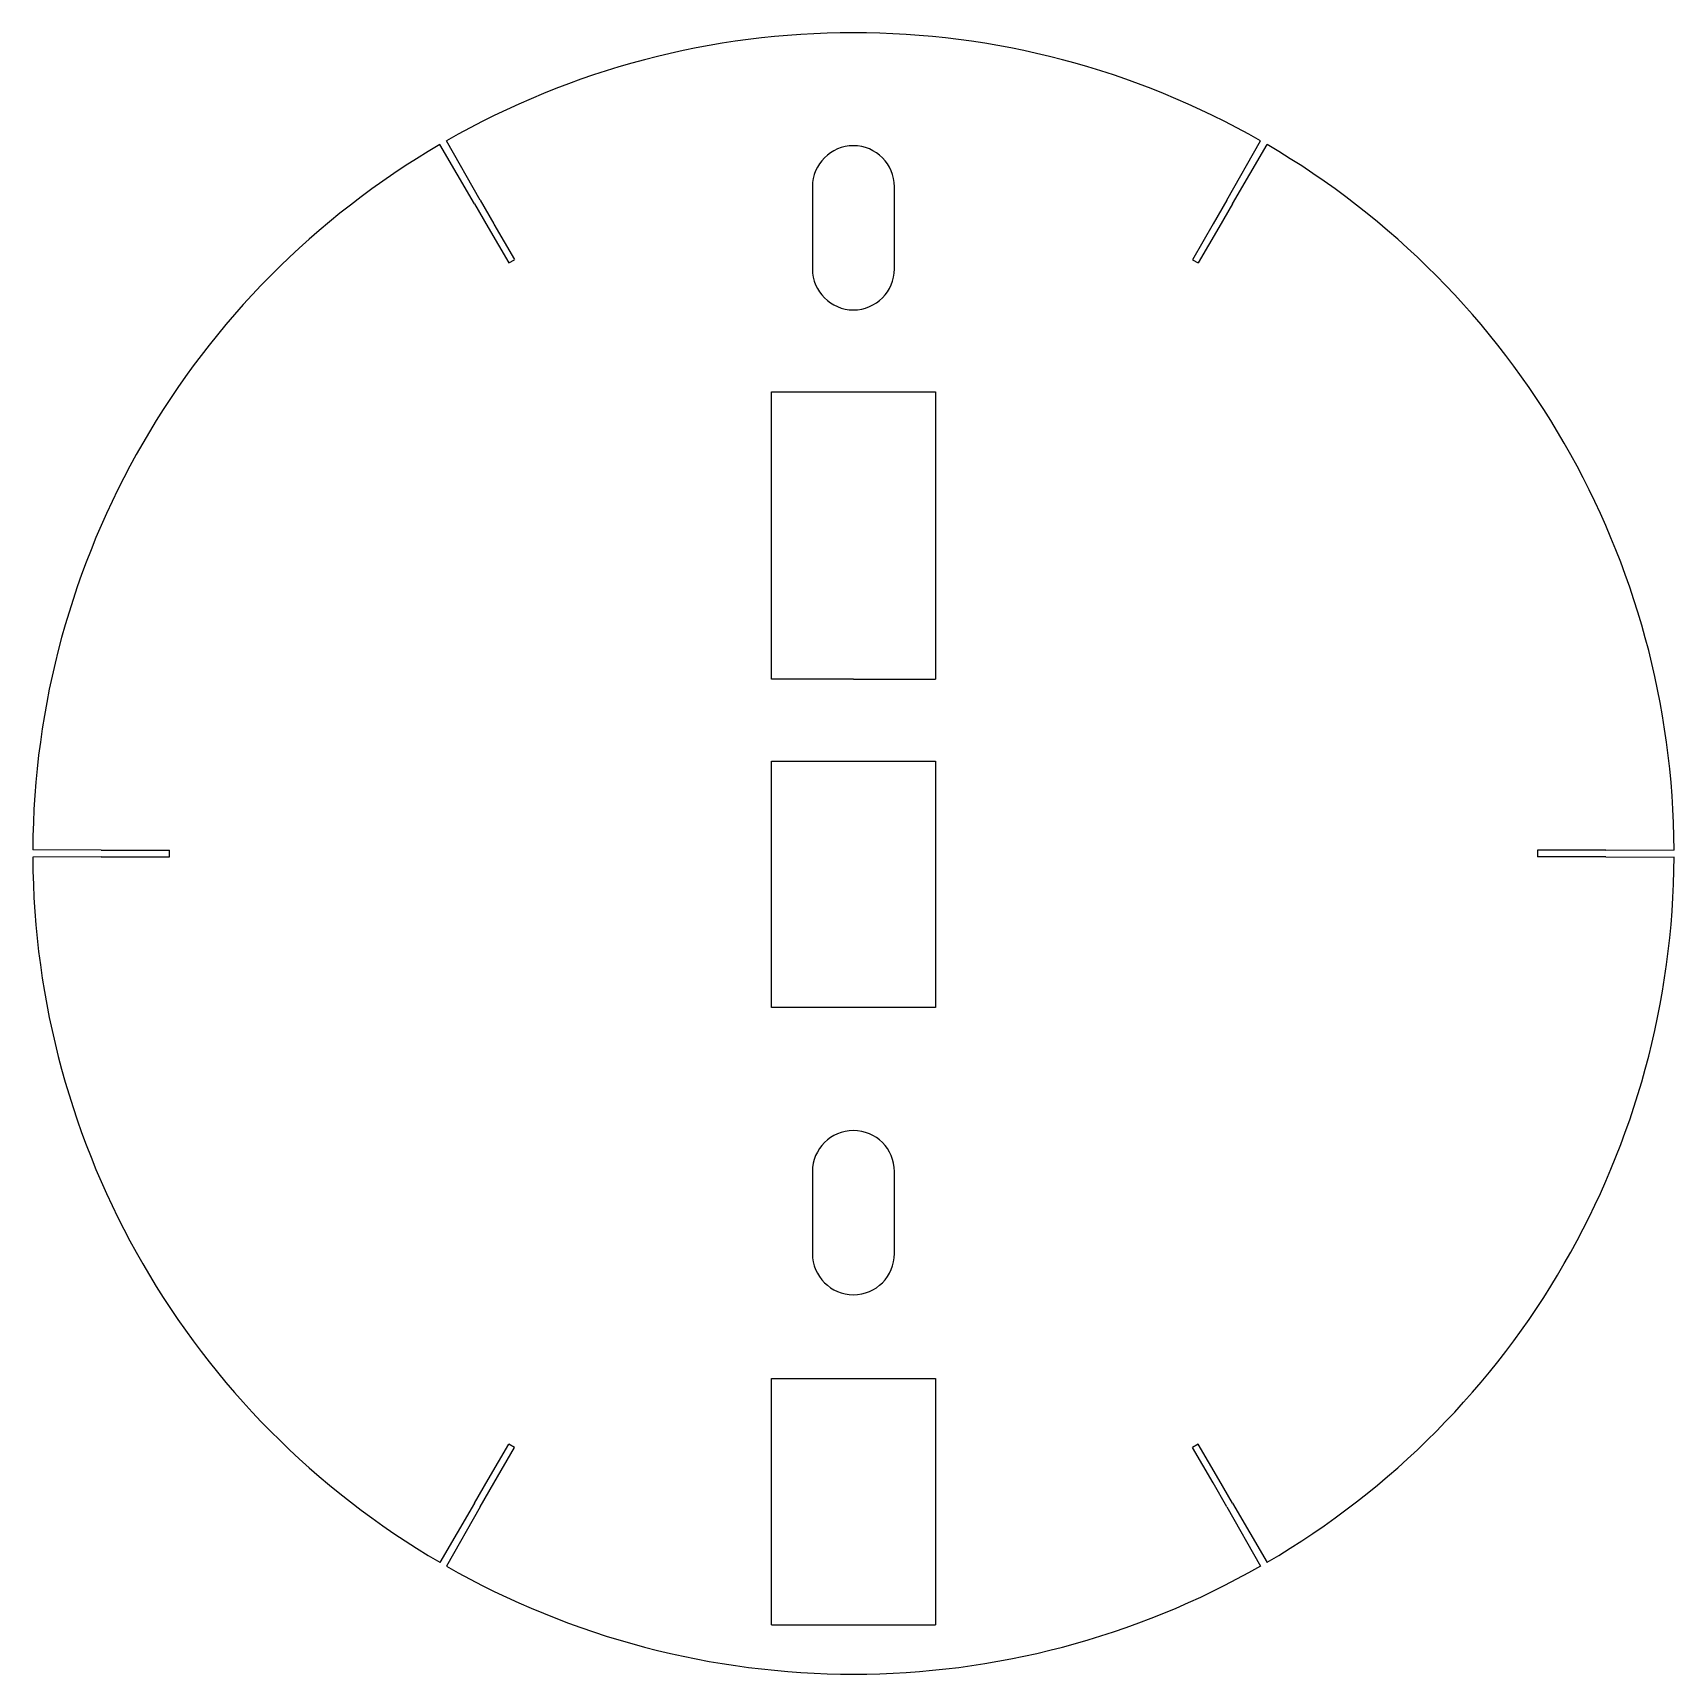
# Model space of a CAD drawing. Header units: millimetres. Extents: x 2309 to 2429, y 1481 to 1601.
import ezdxf

# ---------------------------------------------------------------- set-up
doc = ezdxf.new("R2010")
doc.units = ezdxf.units.MM

msp = doc.modelspace()

# ---------------------------------------------------------------- linework, layer by layer
for p, q in [((2341.07, 1588.57), (2338.55, 1592.89)), ((2341.5, 1588.82), (2339.02, 1593.16)), ((2396.07, 1588.82), (2398.55, 1593.16)), ((2396.5, 1588.57), (2399.02, 1592.89)), ((2341.5, 1588.82), (2342.49, 1587.09)), ((2365.78, 1589.81), (2365.78, 1583.81)), ((2371.78, 1583.81), (2371.78, 1589.81)), ((2396.07, 1588.82), (2395.07, 1587.09)), ((2341.07, 1588.57), (2342.07, 1586.84)), ((2396.5, 1588.57), (2395.49, 1586.84)), ((2342.07, 1586.84), (2343.58, 1584.25)), ((2342.49, 1587.08), (2343.99, 1584.49)), ((2395.07, 1587.09), (2393.58, 1584.48)), ((2395.49, 1586.84), (2393.99, 1584.25)), ((2343.58, 1584.25), (2343.99, 1584.48)), ((2393.58, 1584.48), (2393.99, 1584.25)), ((2362.78, 1559.81), (2362.78, 1574.81)), ((2362.78, 1574.81), (2374.78, 1574.81)), ((2374.78, 1574.81), (2374.78, 1553.81)), ((2362.78, 1553.81), (2362.78, 1559.81)), ((2368.78, 1553.81), (2362.78, 1553.81)), ((2368.78, 1553.81), (2374.78, 1553.81)), ((2362.78, 1529.81), (2362.78, 1547.81)), ((2362.78, 1547.81), (2368.78, 1547.81)), ((2368.78, 1547.81), (2374.78, 1547.81)), ((2374.78, 1547.81), (2374.78, 1529.81)), ((2313.78, 1541.32), (2308.78, 1541.34)), ((2313.78, 1540.82), (2308.78, 1540.79)), ((2313.78, 1541.32), (2315.78, 1541.31)), ((2313.78, 1540.82), (2315.78, 1540.82)), ((2315.78, 1540.82), (2318.78, 1540.83)), ((2315.79, 1541.31), (2318.78, 1541.31)), ((2318.78, 1540.83), (2318.78, 1541.3)), ((2421.78, 1541.32), (2418.78, 1541.3)), ((2418.78, 1541.3), (2418.78, 1540.83)), ((2421.78, 1540.82), (2418.78, 1540.82)), ((2423.78, 1541.32), (2421.78, 1541.32)), ((2423.78, 1540.82), (2421.78, 1540.82)), ((2423.78, 1541.32), (2428.78, 1541.34)), ((2423.78, 1540.82), (2428.78, 1540.79)), ((2374.78, 1529.81), (2362.78, 1529.81)), ((2365.78, 1517.81), (2365.78, 1511.81)), ((2371.78, 1511.81), (2371.78, 1517.81)), ((2362.78, 1484.68), (2362.78, 1502.68)), ((2362.78, 1502.68), (2374.42, 1502.68)), ((2374.42, 1502.68), (2374.78, 1502.68)), ((2374.78, 1502.68), (2374.78, 1490.81)), ((2342.08, 1495.29), (2343.58, 1497.89)), ((2342.5, 1495.04), (2343.99, 1497.65)), ((2343.99, 1497.65), (2343.58, 1497.88)), ((2393.99, 1497.88), (2393.58, 1497.65)), ((2395.07, 1495.05), (2393.58, 1497.64)), ((2395.5, 1495.29), (2393.99, 1497.88)), ((2341.07, 1493.56), (2342.08, 1495.29)), ((2396.5, 1493.56), (2395.5, 1495.29)), ((2341.5, 1493.31), (2342.5, 1495.04)), ((2396.07, 1493.31), (2395.08, 1495.05)), ((2341.07, 1493.56), (2338.55, 1489.24)), ((2341.5, 1493.31), (2339.02, 1488.97)), ((2396.07, 1493.31), (2398.55, 1488.97)), ((2396.5, 1493.56), (2399.02, 1489.24)), ((2374.78, 1490.81), (2374.78, 1484.68)), ((2362.78, 1484.68), (2374.78, 1484.68))]:
    msp.add_line(p, q)
for centre, radius, start, end in [((2368.78, 1541.07), 60, 60.2604, 119.7396), ((2368.78, 1541.07), 60, 120.2604, 179.7396), ((2368.78, 1589.81), 3, 0, 180), ((2368.78, 1541.07), 60, 0.2387, 59.7396), ((2368.78, 1583.81), 3, 180, 0), ((2368.78, 1541.07), 60, 300.2604, 359.7613), ((2368.78, 1541.07), 60, 180.2604, 239.7396), ((2368.78, 1517.81), 3, 0, 180), ((2368.78, 1511.81), 3, 180, 0), ((2368.78, 1541.07), 60, 240.2604, 299.7613)]:
    msp.add_arc(centre, radius, start, end)

doc.saveas('drawing.dxf')
